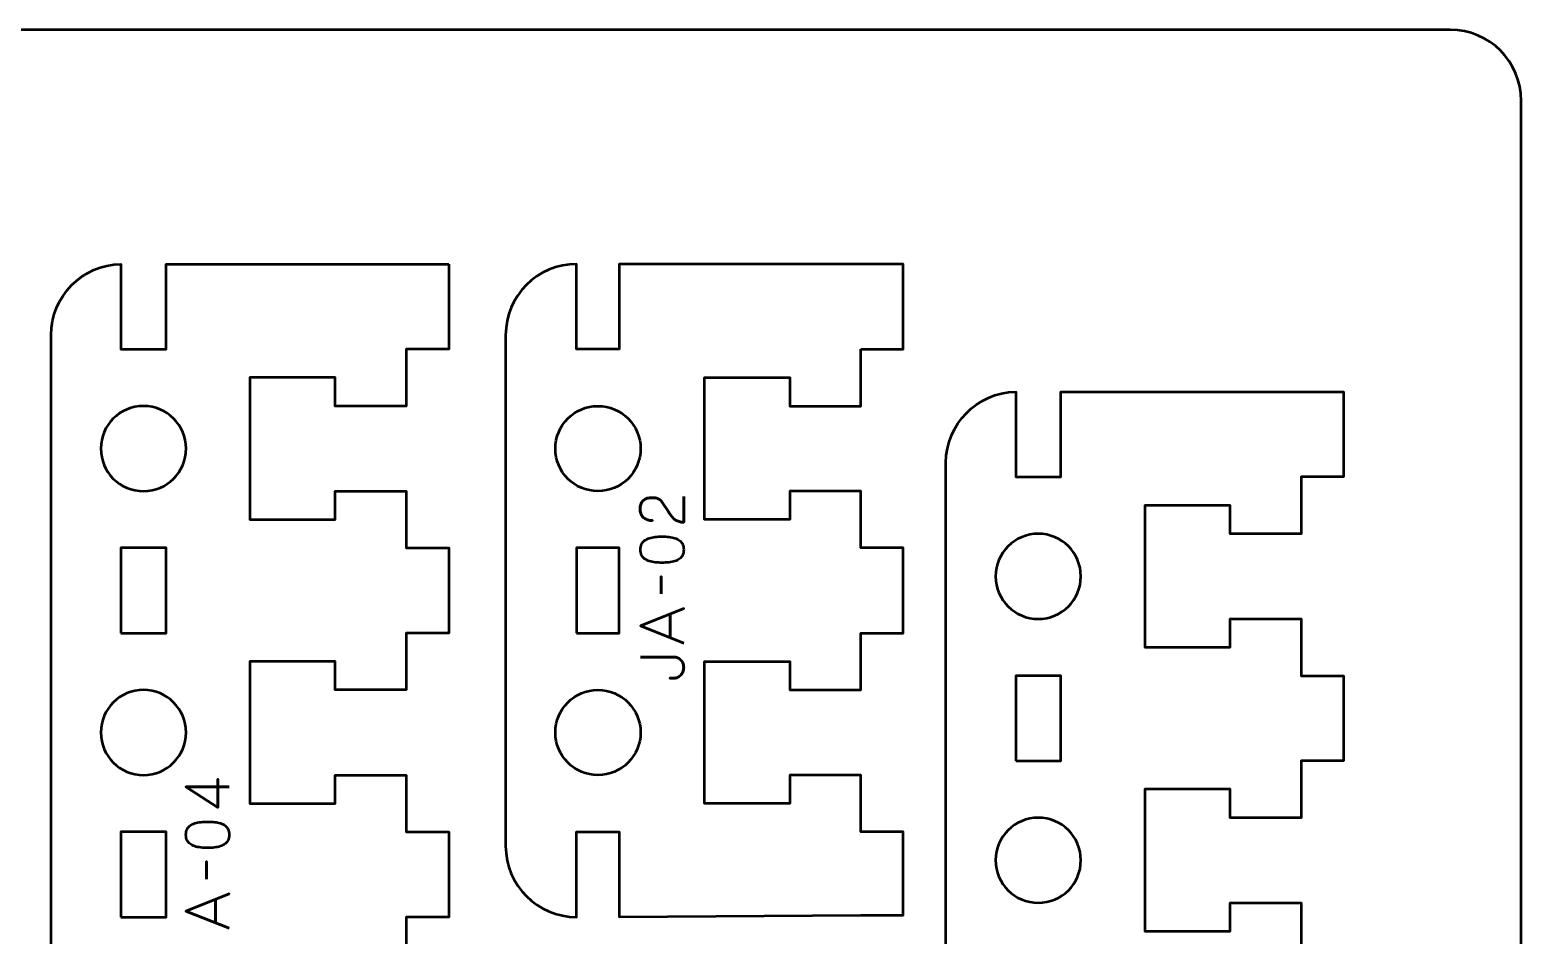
# Model space of a CAD drawing. Header units: centimetres. Extents: x -21 to 0, y -29.7 to 0.
# Drawn here: x -10.5 to 0, y -6.38 to 0 of the extents above; entities that cross this region are included whole.
import ezdxf

# ---------------------------------------------------------------- set-up
doc = ezdxf.new("R2010")
doc.units = ezdxf.units.CM
doc.header["$MEASUREMENT"] = 0
doc.layers.add('Layer 1', color=7, linetype='Continuous')

msp = doc.modelspace()

# ---------------------------------------------------------------- linework, layer by layer
at = {"layer": 'Layer 1', "color": 250, "lineweight": 53}
for centre in [(-6.5, -2.95), (-6.5, -4.95)]:
    msp.add_ellipse(centre, major_axis=(0, 0.3), ratio=1, dxfattribs=at)
at = {"layer": 'Layer 1', "color": 22, "lineweight": 53}
msp.add_open_spline([(-21.00003, -29.19995), (-21.00003, -29.19995), (-21.00003, -0.49992), (-21.00003, -0.49992), (-21.00003, -0.49992), (-21.00003, -0.22295), (-20.77694, 0.00004), (-20.49994, 0.00004), (-20.49994, 0.00004), (-20.49994, 0.00004), (-0.50008, 0.00004), (-0.50008, 0.00004), (-0.50008, 0.00004), (-0.22294, 0.00004), (0.00002, -0.22295), (0.00002, -0.49992), (0.00002, -0.49992), (0.00002, -0.49992), (0.00002, -29.19995), (0.00002, -29.19995), (0.00002, -29.19995), (0.00002, -29.47695), (-0.22294, -29.70004), (-0.50008, -29.70004), (-0.50008, -29.70004), (-0.50008, -29.70004), (-20.49994, -29.70004), (-20.49994, -29.70004), (-20.49994, -29.70004), (-20.77694, -29.70004), (-21.00003, -29.47695), (-21.00003, -29.19995)], degree=3, knots=[0, 0, 0, 0, 0.125, 0.125, 0.125, 0.125, 0.25, 0.25, 0.25, 0.25, 0.375, 0.375, 0.375, 0.375, 0.5, 0.5, 0.5, 0.5, 0.625, 0.625, 0.625, 0.625, 0.75, 0.75, 0.75, 0.75, 0.875, 0.875, 0.875, 0.875, 1, 1, 1, 1], dxfattribs=at)
at = {"layer": 'Layer 1', "color": 114, "lineweight": 53}
for points, knots in [([(-7.55, -1.65006), (-7.55, -1.65006), (-7.85, -1.65006), (-7.85, -1.65006), (-7.85, -1.65006), (-7.85, -1.65006), (-7.84999, -1.65006), (-7.84999, -1.65006), (-7.84999, -1.65006), (-7.84999, -1.65006), (-9.54125, -1.65006), (-9.54125, -1.65006), (-9.54125, -1.65006), (-9.54125, -1.65006), (-9.54125, -2.25006), (-9.54125, -2.25006), (-9.54125, -2.25006), (-9.54125, -2.25006), (-9.85875, -2.25006), (-9.85875, -2.25006), (-9.85875, -2.25006), (-9.85875, -2.25006), (-9.85875, -1.65017), (-9.85875, -1.65017), (-9.85875, -1.65017), (-10.1308, -1.65484), (-10.35, -1.8769), (-10.35, -2.15006), (-10.35, -2.15006), (-10.35, -2.15006), (-10.35, -9.75006), (-10.35, -9.75006), (-10.35, -9.75006), (-10.35, -10.02322), (-10.1308, -10.24528), (-9.85875, -10.24995), (-9.85875, -10.24995), (-9.85875, -10.24995), (-9.85875, -9.65006), (-9.85875, -9.65006), (-9.85875, -9.65006), (-9.85875, -9.65006), (-9.54125, -9.65006), (-9.54125, -9.65006), (-9.54125, -9.65006), (-9.54125, -9.65006), (-9.54125, -10.24813), (-9.54125, -10.24813), (-9.54125, -10.24813), (-9.54125, -10.24813), (-7.85, -10.23756), (-7.85, -10.23756), (-7.85, -10.23756), (-7.85, -10.23756), (-7.55, -10.23756), (-7.55, -10.23756), (-7.55, -10.23756), (-7.55, -10.23756), (-7.55, -9.65006), (-7.55, -9.65006), (-7.55, -9.65006), (-7.55, -9.65006), (-7.85, -9.65006), (-7.85, -9.65006), (-7.85, -9.65006), (-7.85, -9.65006), (-7.84999, -9.25006), (-7.84999, -9.25006), (-7.84999, -9.25006), (-7.84999, -9.25006), (-8.35, -9.25006), (-8.35, -9.25006), (-8.35, -9.25006), (-8.35, -9.25006), (-8.35001, -9.45006), (-8.35001, -9.45006), (-8.35001, -9.45006), (-8.35001, -9.45006), (-8.95, -9.45006), (-8.95, -9.45006), (-8.95, -9.45006), (-8.95, -9.06673), (-8.95, -8.83339), (-8.95, -8.45006), (-8.95, -8.45006), (-8.95, -8.45006), (-8.35001, -8.45006), (-8.35001, -8.45006), (-8.35001, -8.45006), (-8.35001, -8.45006), (-8.35, -8.65006), (-8.35, -8.65006), (-8.35, -8.65006), (-8.35, -8.65006), (-7.85, -8.65006), (-7.85, -8.65006), (-7.85, -8.65006), (-7.85, -8.65006), (-7.85, -8.25006), (-7.85, -8.25006), (-7.85, -8.25006), (-7.85, -8.25006), (-7.55, -8.25006), (-7.55, -8.25006), (-7.55, -8.25006), (-7.55, -8.25006), (-7.55, -7.65006), (-7.55, -7.65006), (-7.55, -7.65006), (-7.55, -7.65006), (-7.85, -7.65006), (-7.85, -7.65006), (-7.85, -7.65006), (-7.85, -7.65006), (-7.84999, -7.25006), (-7.84999, -7.25006), (-7.84999, -7.25006), (-7.84999, -7.25006), (-8.35, -7.25006), (-8.35, -7.25006), (-8.35, -7.25006), (-8.35, -7.25006), (-8.35001, -7.45006), (-8.35001, -7.45006), (-8.35001, -7.45006), (-8.35001, -7.45006), (-8.95, -7.45006), (-8.95, -7.45006), (-8.95, -7.45006), (-8.95, -7.06673), (-8.95, -6.83339), (-8.95, -6.45006), (-8.95, -6.45006), (-8.95, -6.45006), (-8.35001, -6.45006), (-8.35001, -6.45006), (-8.35001, -6.45006), (-8.35001, -6.45006), (-8.35, -6.65006), (-8.35, -6.65006), (-8.35, -6.65006), (-8.35, -6.65006), (-7.85, -6.65006), (-7.85, -6.65006), (-7.85, -6.65006), (-7.85, -6.65006), (-7.85, -6.25006), (-7.85, -6.25006), (-7.85, -6.25006), (-7.85, -6.25006), (-7.55, -6.25006), (-7.55, -6.25006), (-7.55, -6.25006), (-7.55, -6.25006), (-7.55, -5.65006), (-7.55, -5.65006), (-7.55, -5.65006), (-7.55, -5.65006), (-7.85, -5.65006), (-7.85, -5.65006), (-7.85, -5.65006), (-7.85, -5.65006), (-7.84999, -5.25006), (-7.84999, -5.25006), (-7.84999, -5.25006), (-7.84999, -5.25006), (-8.35, -5.25006), (-8.35, -5.25006), (-8.35, -5.25006), (-8.35, -5.25006), (-8.35001, -5.45006), (-8.35001, -5.45006), (-8.35001, -5.45006), (-8.35001, -5.45006), (-8.95, -5.45006), (-8.95, -5.45006), (-8.95, -5.45006), (-8.95, -5.06673), (-8.95, -4.83339), (-8.95, -4.45006), (-8.95, -4.45006), (-8.95, -4.45006), (-8.35001, -4.45006), (-8.35001, -4.45006), (-8.35001, -4.45006), (-8.35001, -4.45006), (-8.35, -4.65006), (-8.35, -4.65006), (-8.35, -4.65006), (-8.35, -4.65006), (-7.85, -4.65006), (-7.85, -4.65006), (-7.85, -4.65006), (-7.85, -4.65006), (-7.85, -4.25006), (-7.85, -4.25006), (-7.85, -4.25006), (-7.85, -4.25006), (-7.55, -4.25006), (-7.55, -4.25006), (-7.55, -4.25006), (-7.55, -4.25006), (-7.55, -3.65006), (-7.55, -3.65006), (-7.55, -3.65006), (-7.55, -3.65006), (-7.85, -3.65006), (-7.85, -3.65006), (-7.85, -3.65006), (-7.85, -3.65006), (-7.84999, -3.25006), (-7.84999, -3.25006), (-7.84999, -3.25006), (-7.84999, -3.25006), (-8.35, -3.25006), (-8.35, -3.25006), (-8.35, -3.25006), (-8.35, -3.25006), (-8.35001, -3.45006), (-8.35001, -3.45006), (-8.35001, -3.45006), (-8.35001, -3.45006), (-8.95, -3.45006), (-8.95, -3.45006), (-8.95, -3.45006), (-8.95, -3.06673), (-8.95, -2.83339), (-8.95, -2.45006), (-8.95, -2.45006), (-8.95, -2.45006), (-8.35001, -2.45006), (-8.35001, -2.45006), (-8.35001, -2.45006), (-8.35001, -2.45006), (-8.35, -2.65006), (-8.35, -2.65006), (-8.35, -2.65006), (-8.35, -2.65006), (-7.85, -2.65006), (-7.85, -2.65006), (-7.85, -2.65006), (-7.85, -2.65006), (-7.85, -2.25006), (-7.85, -2.25006), (-7.85, -2.25006), (-7.85, -2.25006), (-7.55, -2.25006), (-7.55, -2.25006), (-7.55, -2.25006), (-7.55, -2.25006), (-7.55, -1.65006), (-7.55, -1.65006)], [0, 0, 0, 0, 0.01587302, 0.01587302, 0.01587302, 0.01587302, 0.03174603, 0.03174603, 0.03174603, 0.03174603, 0.04761905, 0.04761905, 0.04761905, 0.04761905, 0.06349206, 0.06349206, 0.06349206, 0.06349206, 0.07936508, 0.07936508, 0.07936508, 0.07936508, 0.0952381, 0.0952381, 0.0952381, 0.0952381, 0.11111111, 0.11111111, 0.11111111, 0.11111111, 0.12698413, 0.12698413, 0.12698413, 0.12698413, 0.14285714, 0.14285714, 0.14285714, 0.14285714, 0.15873016, 0.15873016, 0.15873016, 0.15873016, 0.17460317, 0.17460317, 0.17460317, 0.17460317, 0.19047619, 0.19047619, 0.19047619, 0.19047619, 0.20634921, 0.20634921, 0.20634921, 0.20634921, 0.22222222, 0.22222222, 0.22222222, 0.22222222, 0.23809524, 0.23809524, 0.23809524, 0.23809524, 0.25396825, 0.25396825, 0.25396825, 0.25396825, 0.26984127, 0.26984127, 0.26984127, 0.26984127, 0.28571429, 0.28571429, 0.28571429, 0.28571429, 0.3015873, 0.3015873, 0.3015873, 0.3015873, 0.31746032, 0.31746032, 0.31746032, 0.31746032, 0.33333333, 0.33333333, 0.33333333, 0.33333333, 0.34920635, 0.34920635, 0.34920635, 0.34920635, 0.36507937, 0.36507937, 0.36507937, 0.36507937, 0.38095238, 0.38095238, 0.38095238, 0.38095238, 0.3968254, 0.3968254, 0.3968254, 0.3968254, 0.41269841, 0.41269841, 0.41269841, 0.41269841, 0.42857143, 0.42857143, 0.42857143, 0.42857143, 0.44444444, 0.44444444, 0.44444444, 0.44444444, 0.46031746, 0.46031746, 0.46031746, 0.46031746, 0.47619048, 0.47619048, 0.47619048, 0.47619048, 0.49206349, 0.49206349, 0.49206349, 0.49206349, 0.50793651, 0.50793651, 0.50793651, 0.50793651, 0.52380952, 0.52380952, 0.52380952, 0.52380952, 0.53968254, 0.53968254, 0.53968254, 0.53968254, 0.55555556, 0.55555556, 0.55555556, 0.55555556, 0.57142857, 0.57142857, 0.57142857, 0.57142857, 0.58730159, 0.58730159, 0.58730159, 0.58730159, 0.6031746, 0.6031746, 0.6031746, 0.6031746, 0.61904762, 0.61904762, 0.61904762, 0.61904762, 0.63492063, 0.63492063, 0.63492063, 0.63492063, 0.65079365, 0.65079365, 0.65079365, 0.65079365, 0.66666667, 0.66666667, 0.66666667, 0.66666667, 0.68253968, 0.68253968, 0.68253968, 0.68253968, 0.6984127, 0.6984127, 0.6984127, 0.6984127, 0.71428571, 0.71428571, 0.71428571, 0.71428571, 0.73015873, 0.73015873, 0.73015873, 0.73015873, 0.74603175, 0.74603175, 0.74603175, 0.74603175, 0.76190476, 0.76190476, 0.76190476, 0.76190476, 0.77777778, 0.77777778, 0.77777778, 0.77777778, 0.79365079, 0.79365079, 0.79365079, 0.79365079, 0.80952381, 0.80952381, 0.80952381, 0.80952381, 0.82539683, 0.82539683, 0.82539683, 0.82539683, 0.84126984, 0.84126984, 0.84126984, 0.84126984, 0.85714286, 0.85714286, 0.85714286, 0.85714286, 0.87301587, 0.87301587, 0.87301587, 0.87301587, 0.88888889, 0.88888889, 0.88888889, 0.88888889, 0.9047619, 0.9047619, 0.9047619, 0.9047619, 0.92063492, 0.92063492, 0.92063492, 0.92063492, 0.93650794, 0.93650794, 0.93650794, 0.93650794, 0.95238095, 0.95238095, 0.95238095, 0.95238095, 0.96825397, 0.96825397, 0.96825397, 0.96825397, 0.98412698, 0.98412698, 0.98412698, 0.98412698, 1, 1, 1, 1]), ([(-4.65, -2.25), (-4.65, -2.25), (-4.64999, -2.65), (-4.64999, -2.65), (-4.64999, -2.65), (-4.64999, -2.65), (-5.15, -2.65), (-5.15, -2.65), (-5.15, -2.65), (-5.15, -2.65), (-5.15001, -2.45), (-5.15001, -2.45), (-5.15001, -2.45), (-5.15001, -2.45), (-5.75, -2.45), (-5.75, -2.45), (-5.75, -2.45), (-5.75, -2.83333), (-5.75, -3.06667), (-5.75, -3.45), (-5.75, -3.45), (-5.75, -3.45), (-5.15001, -3.45), (-5.15001, -3.45), (-5.15001, -3.45), (-5.15001, -3.45), (-5.15, -3.25), (-5.15, -3.25), (-5.15, -3.25), (-5.15, -3.25), (-4.65, -3.25), (-4.65, -3.25), (-4.65, -3.25), (-4.65, -3.25), (-4.65, -3.65), (-4.65, -3.65), (-4.65, -3.65), (-4.65, -3.65), (-4.35, -3.65), (-4.35, -3.65), (-4.35, -3.65), (-4.35, -3.65), (-4.35, -4.25), (-4.35, -4.25), (-4.35, -4.25), (-4.35, -4.25), (-4.65, -4.25), (-4.65, -4.25), (-4.65, -4.25), (-4.65, -4.25), (-4.64999, -4.65), (-4.64999, -4.65), (-4.64999, -4.65), (-4.64999, -4.65), (-5.15, -4.65), (-5.15, -4.65), (-5.15, -4.65), (-5.15, -4.65), (-5.15001, -4.45), (-5.15001, -4.45), (-5.15001, -4.45), (-5.15001, -4.45), (-5.75, -4.45), (-5.75, -4.45), (-5.75, -4.45), (-5.75, -4.83333), (-5.75, -5.06667), (-5.75, -5.45), (-5.75, -5.45), (-5.75, -5.45), (-5.15001, -5.45), (-5.15001, -5.45), (-5.15001, -5.45), (-5.15001, -5.45), (-5.15, -5.25), (-5.15, -5.25), (-5.15, -5.25), (-5.15, -5.25), (-4.65, -5.25), (-4.65, -5.25), (-4.65, -5.25), (-4.65, -5.25), (-4.65, -5.65), (-4.65, -5.65), (-4.65, -5.65), (-4.65, -5.65), (-4.35, -5.65), (-4.35, -5.65), (-4.35, -5.65), (-4.35, -5.65), (-4.35, -6.2375), (-4.35, -6.2375), (-4.35, -6.2375), (-4.35, -6.2375), (-4.65, -6.2375), (-4.65, -6.2375), (-4.65, -6.2375), (-4.65, -6.2375), (-6.35, -6.24812), (-6.35, -6.24812), (-6.35, -6.24812), (-6.35, -6.24812), (-6.35, -5.65), (-6.35, -5.65), (-6.35, -5.65), (-6.35, -5.65), (-6.65, -5.65), (-6.65, -5.65), (-6.65, -5.65), (-6.65, -5.65), (-6.65, -6.25), (-6.65, -6.25), (-6.65, -6.25), (-6.92609, -6.25), (-7.15, -6.02609), (-7.15, -5.75), (-7.15, -5.75), (-7.15, -5.75), (-7.15, -2.15), (-7.15, -2.15), (-7.15, -2.15), (-7.15, -1.87391), (-6.92609, -1.65), (-6.65, -1.65), (-6.65, -1.65), (-6.65, -1.65), (-6.65, -2.25), (-6.65, -2.25), (-6.65, -2.25), (-6.65, -2.25), (-6.35, -2.25), (-6.35, -2.25), (-6.35, -2.25), (-6.35, -2.25), (-6.35, -1.65), (-6.35, -1.65), (-6.35, -1.65), (-6.35, -1.65), (-4.64999, -1.65), (-4.64999, -1.65), (-4.64999, -1.65), (-4.64999, -1.65), (-4.65, -1.65), (-4.65, -1.65), (-4.65, -1.65), (-4.65, -1.65), (-4.35, -1.65), (-4.35, -1.65), (-4.35, -1.65), (-4.35, -1.65), (-4.35, -2.25), (-4.35, -2.25), (-4.35, -2.25), (-4.35, -2.25), (-4.65, -2.25), (-4.65, -2.25)], [0, 0, 0, 0, 0.02564103, 0.02564103, 0.02564103, 0.02564103, 0.05128205, 0.05128205, 0.05128205, 0.05128205, 0.07692308, 0.07692308, 0.07692308, 0.07692308, 0.1025641, 0.1025641, 0.1025641, 0.1025641, 0.12820513, 0.12820513, 0.12820513, 0.12820513, 0.15384615, 0.15384615, 0.15384615, 0.15384615, 0.17948718, 0.17948718, 0.17948718, 0.17948718, 0.20512821, 0.20512821, 0.20512821, 0.20512821, 0.23076923, 0.23076923, 0.23076923, 0.23076923, 0.25641026, 0.25641026, 0.25641026, 0.25641026, 0.28205128, 0.28205128, 0.28205128, 0.28205128, 0.30769231, 0.30769231, 0.30769231, 0.30769231, 0.33333333, 0.33333333, 0.33333333, 0.33333333, 0.35897436, 0.35897436, 0.35897436, 0.35897436, 0.38461538, 0.38461538, 0.38461538, 0.38461538, 0.41025641, 0.41025641, 0.41025641, 0.41025641, 0.43589744, 0.43589744, 0.43589744, 0.43589744, 0.46153846, 0.46153846, 0.46153846, 0.46153846, 0.48717949, 0.48717949, 0.48717949, 0.48717949, 0.51282051, 0.51282051, 0.51282051, 0.51282051, 0.53846154, 0.53846154, 0.53846154, 0.53846154, 0.56410256, 0.56410256, 0.56410256, 0.56410256, 0.58974359, 0.58974359, 0.58974359, 0.58974359, 0.61538462, 0.61538462, 0.61538462, 0.61538462, 0.64102564, 0.64102564, 0.64102564, 0.64102564, 0.66666667, 0.66666667, 0.66666667, 0.66666667, 0.69230769, 0.69230769, 0.69230769, 0.69230769, 0.71794872, 0.71794872, 0.71794872, 0.71794872, 0.74358974, 0.74358974, 0.74358974, 0.74358974, 0.76923077, 0.76923077, 0.76923077, 0.76923077, 0.79487179, 0.79487179, 0.79487179, 0.79487179, 0.82051282, 0.82051282, 0.82051282, 0.82051282, 0.84615385, 0.84615385, 0.84615385, 0.84615385, 0.87179487, 0.87179487, 0.87179487, 0.87179487, 0.8974359, 0.8974359, 0.8974359, 0.8974359, 0.92307692, 0.92307692, 0.92307692, 0.92307692, 0.94871795, 0.94871795, 0.94871795, 0.94871795, 0.97435897, 0.97435897, 0.97435897, 0.97435897, 1, 1, 1, 1]), ([(-1.55, -15.15), (-1.55, -15.15), (-1.55, -15.1375), (-1.55, -15.1375), (-1.55, -15.1375), (-1.55, -15.1375), (-3.24125, -15.14807), (-3.24125, -15.14807), (-3.24125, -15.14807), (-3.24125, -15.14807), (-3.24125, -14.55), (-3.24125, -14.55), (-3.24125, -14.55), (-3.24125, -14.55), (-3.55875, -14.55), (-3.55875, -14.55), (-3.55875, -14.55), (-3.55875, -14.55), (-3.55875, -15.14989), (-3.55875, -15.14989), (-3.55875, -15.14989), (-3.8308, -15.14522), (-4.05, -14.92316), (-4.05, -14.65), (-4.05, -14.65), (-4.05, -14.65), (-4.05, -3.05), (-4.05, -3.05), (-4.05, -3.05), (-4.05, -2.77684), (-3.8308, -2.55478), (-3.55875, -2.55011), (-3.55875, -2.55011), (-3.55875, -2.55011), (-3.55875, -3.15), (-3.55875, -3.15), (-3.55875, -3.15), (-3.55875, -3.15), (-3.24125, -3.15), (-3.24125, -3.15), (-3.24125, -3.15), (-3.24125, -3.15), (-3.24125, -2.55), (-3.24125, -2.55), (-3.24125, -2.55), (-3.24125, -2.55), (-1.54999, -2.55), (-1.54999, -2.55), (-1.54999, -2.55), (-1.54999, -2.55), (-1.55, -2.55), (-1.55, -2.55), (-1.55, -2.55), (-1.55, -2.55), (-1.55, -2.55), (-1.55, -2.55), (-1.55, -2.55), (-1.55, -2.55), (-1.25, -2.55), (-1.25, -2.55), (-1.25, -2.55), (-1.25, -2.55), (-1.25, -3.15), (-1.25, -3.15), (-1.25, -3.15), (-1.25, -3.15), (-1.55, -3.15), (-1.55, -3.15), (-1.55, -3.15), (-1.55, -3.15), (-1.55, -3.55), (-1.55, -3.55), (-1.55, -3.55), (-1.55, -3.55), (-2.05, -3.55), (-2.05, -3.55), (-2.05, -3.55), (-2.05, -3.55), (-2.05001, -3.35), (-2.05001, -3.35), (-2.05001, -3.35), (-2.05001, -3.35), (-2.65, -3.35), (-2.65, -3.35), (-2.65, -3.35), (-2.65, -3.73333), (-2.65, -3.96667), (-2.65, -4.35), (-2.65, -4.35), (-2.65, -4.35), (-2.05001, -4.35), (-2.05001, -4.35), (-2.05001, -4.35), (-2.05001, -4.35), (-2.05, -4.15), (-2.05, -4.15), (-2.05, -4.15), (-2.05, -4.15), (-1.54999, -4.15), (-1.54999, -4.15), (-1.54999, -4.15), (-1.54999, -4.15), (-1.55, -4.55), (-1.55, -4.55), (-1.55, -4.55), (-1.55, -4.55), (-1.25, -4.55), (-1.25, -4.55), (-1.25, -4.55), (-1.25, -4.55), (-1.25, -5.15), (-1.25, -5.15), (-1.25, -5.15), (-1.25, -5.15), (-1.55, -5.15), (-1.55, -5.15), (-1.55, -5.15), (-1.55, -5.15), (-1.55, -5.55), (-1.55, -5.55), (-1.55, -5.55), (-1.55, -5.55), (-2.05, -5.55), (-2.05, -5.55), (-2.05, -5.55), (-2.05, -5.55), (-2.05001, -5.35), (-2.05001, -5.35), (-2.05001, -5.35), (-2.05001, -5.35), (-2.65, -5.35), (-2.65, -5.35), (-2.65, -5.35), (-2.65, -5.73333), (-2.65, -5.96667), (-2.65, -6.35), (-2.65, -6.35), (-2.65, -6.35), (-2.05001, -6.35), (-2.05001, -6.35), (-2.05001, -6.35), (-2.05001, -6.35), (-2.05, -6.15), (-2.05, -6.15), (-2.05, -6.15), (-2.05, -6.15), (-1.54999, -6.15), (-1.54999, -6.15), (-1.54999, -6.15), (-1.54999, -6.15), (-1.55, -6.55), (-1.55, -6.55), (-1.55, -6.55), (-1.55, -6.55), (-1.25, -6.55), (-1.25, -6.55), (-1.25, -6.55), (-1.25, -6.55), (-1.25, -7.15), (-1.25, -7.15), (-1.25, -7.15), (-1.25, -7.15), (-1.55, -7.15), (-1.55, -7.15), (-1.55, -7.15), (-1.55, -7.15), (-1.55, -7.55), (-1.55, -7.55), (-1.55, -7.55), (-1.55, -7.55), (-2.05, -7.55), (-2.05, -7.55), (-2.05, -7.55), (-2.05, -7.55), (-2.05001, -7.35), (-2.05001, -7.35), (-2.05001, -7.35), (-2.05001, -7.35), (-2.65, -7.35), (-2.65, -7.35), (-2.65, -7.35), (-2.65, -7.73333), (-2.65, -7.96667), (-2.65, -8.35), (-2.65, -8.35), (-2.65, -8.35), (-2.05001, -8.35), (-2.05001, -8.35), (-2.05001, -8.35), (-2.05001, -8.35), (-2.05, -8.15), (-2.05, -8.15), (-2.05, -8.15), (-2.05, -8.15), (-1.54999, -8.15), (-1.54999, -8.15), (-1.54999, -8.15), (-1.54999, -8.15), (-1.55, -8.55), (-1.55, -8.55), (-1.55, -8.55), (-1.55, -8.55), (-1.25, -8.55), (-1.25, -8.55), (-1.25, -8.55), (-1.25, -8.55), (-1.25, -9.15), (-1.25, -9.15), (-1.25, -9.15), (-1.25, -9.15), (-1.55, -9.15), (-1.55, -9.15), (-1.55, -9.15), (-1.55, -9.15), (-1.55, -9.55), (-1.55, -9.55), (-1.55, -9.55), (-1.55, -9.55), (-2.05, -9.55), (-2.05, -9.55), (-2.05, -9.55), (-2.05, -9.55), (-2.05001, -9.35), (-2.05001, -9.35), (-2.05001, -9.35), (-2.05001, -9.35), (-2.65, -9.35), (-2.65, -9.35), (-2.65, -9.35), (-2.65, -9.73333), (-2.65, -9.96667), (-2.65, -10.35), (-2.65, -10.35), (-2.65, -10.35), (-2.05001, -10.35), (-2.05001, -10.35), (-2.05001, -10.35), (-2.05001, -10.35), (-2.05, -10.15), (-2.05, -10.15), (-2.05, -10.15), (-2.05, -10.15), (-1.54999, -10.15), (-1.54999, -10.15), (-1.54999, -10.15), (-1.54999, -10.15), (-1.55, -10.55), (-1.55, -10.55), (-1.55, -10.55), (-1.55, -10.55), (-1.25, -10.55), (-1.25, -10.55), (-1.25, -10.55), (-1.25, -10.55), (-1.25, -11.15), (-1.25, -11.15), (-1.25, -11.15), (-1.25, -11.15), (-1.55, -11.15), (-1.55, -11.15), (-1.55, -11.15), (-1.55, -11.15), (-1.55, -11.55), (-1.55, -11.55), (-1.55, -11.55), (-1.55, -11.55), (-2.05, -11.55), (-2.05, -11.55), (-2.05, -11.55), (-2.05, -11.55), (-2.05001, -11.35), (-2.05001, -11.35), (-2.05001, -11.35), (-2.05001, -11.35), (-2.65, -11.35), (-2.65, -11.35), (-2.65, -11.35), (-2.65, -11.73333), (-2.65, -11.96667), (-2.65, -12.35), (-2.65, -12.35), (-2.65, -12.35), (-2.05001, -12.35), (-2.05001, -12.35), (-2.05001, -12.35), (-2.05001, -12.35), (-2.05, -12.15), (-2.05, -12.15), (-2.05, -12.15), (-2.05, -12.15), (-1.54999, -12.15), (-1.54999, -12.15), (-1.54999, -12.15), (-1.54999, -12.15), (-1.55, -12.55), (-1.55, -12.55)], [0, 0, 0, 0, 0.01351351, 0.01351351, 0.01351351, 0.01351351, 0.02702703, 0.02702703, 0.02702703, 0.02702703, 0.04054054, 0.04054054, 0.04054054, 0.04054054, 0.05405405, 0.05405405, 0.05405405, 0.05405405, 0.06756757, 0.06756757, 0.06756757, 0.06756757, 0.08108108, 0.08108108, 0.08108108, 0.08108108, 0.09459459, 0.09459459, 0.09459459, 0.09459459, 0.10810811, 0.10810811, 0.10810811, 0.10810811, 0.12162162, 0.12162162, 0.12162162, 0.12162162, 0.13513514, 0.13513514, 0.13513514, 0.13513514, 0.14864865, 0.14864865, 0.14864865, 0.14864865, 0.16216216, 0.16216216, 0.16216216, 0.16216216, 0.17567568, 0.17567568, 0.17567568, 0.17567568, 0.18918919, 0.18918919, 0.18918919, 0.18918919, 0.2027027, 0.2027027, 0.2027027, 0.2027027, 0.21621622, 0.21621622, 0.21621622, 0.21621622, 0.22972973, 0.22972973, 0.22972973, 0.22972973, 0.24324324, 0.24324324, 0.24324324, 0.24324324, 0.25675676, 0.25675676, 0.25675676, 0.25675676, 0.27027027, 0.27027027, 0.27027027, 0.27027027, 0.28378378, 0.28378378, 0.28378378, 0.28378378, 0.2972973, 0.2972973, 0.2972973, 0.2972973, 0.31081081, 0.31081081, 0.31081081, 0.31081081, 0.32432432, 0.32432432, 0.32432432, 0.32432432, 0.33783784, 0.33783784, 0.33783784, 0.33783784, 0.35135135, 0.35135135, 0.35135135, 0.35135135, 0.36486486, 0.36486486, 0.36486486, 0.36486486, 0.37837838, 0.37837838, 0.37837838, 0.37837838, 0.39189189, 0.39189189, 0.39189189, 0.39189189, 0.40540541, 0.40540541, 0.40540541, 0.40540541, 0.41891892, 0.41891892, 0.41891892, 0.41891892, 0.43243243, 0.43243243, 0.43243243, 0.43243243, 0.44594595, 0.44594595, 0.44594595, 0.44594595, 0.45945946, 0.45945946, 0.45945946, 0.45945946, 0.47297297, 0.47297297, 0.47297297, 0.47297297, 0.48648649, 0.48648649, 0.48648649, 0.48648649, 0.5, 0.5, 0.5, 0.5, 0.51351351, 0.51351351, 0.51351351, 0.51351351, 0.52702703, 0.52702703, 0.52702703, 0.52702703, 0.54054054, 0.54054054, 0.54054054, 0.54054054, 0.55405405, 0.55405405, 0.55405405, 0.55405405, 0.56756757, 0.56756757, 0.56756757, 0.56756757, 0.58108108, 0.58108108, 0.58108108, 0.58108108, 0.59459459, 0.59459459, 0.59459459, 0.59459459, 0.60810811, 0.60810811, 0.60810811, 0.60810811, 0.62162162, 0.62162162, 0.62162162, 0.62162162, 0.63513514, 0.63513514, 0.63513514, 0.63513514, 0.64864865, 0.64864865, 0.64864865, 0.64864865, 0.66216216, 0.66216216, 0.66216216, 0.66216216, 0.67567568, 0.67567568, 0.67567568, 0.67567568, 0.68918919, 0.68918919, 0.68918919, 0.68918919, 0.7027027, 0.7027027, 0.7027027, 0.7027027, 0.71621622, 0.71621622, 0.71621622, 0.71621622, 0.72972973, 0.72972973, 0.72972973, 0.72972973, 0.74324324, 0.74324324, 0.74324324, 0.74324324, 0.75675676, 0.75675676, 0.75675676, 0.75675676, 0.77027027, 0.77027027, 0.77027027, 0.77027027, 0.78378378, 0.78378378, 0.78378378, 0.78378378, 0.7972973, 0.7972973, 0.7972973, 0.7972973, 0.81081081, 0.81081081, 0.81081081, 0.81081081, 0.82432432, 0.82432432, 0.82432432, 0.82432432, 0.83783784, 0.83783784, 0.83783784, 0.83783784, 0.85135135, 0.85135135, 0.85135135, 0.85135135, 0.86486486, 0.86486486, 0.86486486, 0.86486486, 0.87837838, 0.87837838, 0.87837838, 0.87837838, 0.89189189, 0.89189189, 0.89189189, 0.89189189, 0.90540541, 0.90540541, 0.90540541, 0.90540541, 0.91891892, 0.91891892, 0.91891892, 0.91891892, 0.93243243, 0.93243243, 0.93243243, 0.93243243, 0.94594595, 0.94594595, 0.94594595, 0.94594595, 0.95945946, 0.95945946, 0.95945946, 0.95945946, 0.97297297, 0.97297297, 0.97297297, 0.97297297, 0.98648649, 0.98648649, 0.98648649, 0.98648649, 1, 1, 1, 1])]:
    msp.add_open_spline(points, degree=3, knots=knots, dxfattribs=at)
at = {"layer": 'Layer 1', "color": 250, "lineweight": 53}
for points in [[(-10, -2.95006), (-10, -2.7844), (-9.86566, -2.65006), (-9.7, -2.65006), (-9.7, -2.65006), (-9.53434, -2.65006), (-9.4, -2.7844), (-9.4, -2.95006), (-9.4, -2.95006), (-9.4, -3.11572), (-9.53434, -3.25006), (-9.7, -3.25006), (-9.7, -3.25006), (-9.86566, -3.25006), (-10, -3.11572), (-10, -2.95006)], [(-3.7, -3.85), (-3.7, -3.68434), (-3.56566, -3.55), (-3.4, -3.55), (-3.4, -3.55), (-3.23434, -3.55), (-3.1, -3.68434), (-3.1, -3.85), (-3.1, -3.85), (-3.1, -4.01566), (-3.23434, -4.15), (-3.4, -4.15), (-3.4, -4.15), (-3.56566, -4.15), (-3.7, -4.01566), (-3.7, -3.85)], [(-9.85875, -4.25006), (-9.85875, -4.25006), (-9.85875, -3.65006), (-9.85875, -3.65006), (-9.85875, -3.65006), (-9.85875, -3.65006), (-9.54125, -3.65006), (-9.54125, -3.65006), (-9.54125, -3.65006), (-9.54125, -3.65006), (-9.54125, -4.25006), (-9.54125, -4.25006), (-9.54125, -4.25006), (-9.54125, -4.25006), (-9.85875, -4.25006), (-9.85875, -4.25006)], [(-6.65, -4.25), (-6.65, -4.25), (-6.65, -3.65), (-6.65, -3.65), (-6.65, -3.65), (-6.65, -3.65), (-6.35, -3.65), (-6.35, -3.65), (-6.35, -3.65), (-6.35, -3.65), (-6.35, -4.25), (-6.35, -4.25), (-6.35, -4.25), (-6.35, -4.25), (-6.65, -4.25), (-6.65, -4.25)], [(-3.55875, -5.15), (-3.55875, -5.15), (-3.55875, -4.55), (-3.55875, -4.55), (-3.55875, -4.55), (-3.55875, -4.55), (-3.24125, -4.55), (-3.24125, -4.55), (-3.24125, -4.55), (-3.24125, -4.55), (-3.24125, -5.15), (-3.24125, -5.15), (-3.24125, -5.15), (-3.24125, -5.15), (-3.55875, -5.15), (-3.55875, -5.15)], [(-10, -4.95006), (-10, -4.7844), (-9.86566, -4.65006), (-9.7, -4.65006), (-9.7, -4.65006), (-9.53434, -4.65006), (-9.4, -4.7844), (-9.4, -4.95006), (-9.4, -4.95006), (-9.4, -5.11572), (-9.53434, -5.25006), (-9.7, -5.25006), (-9.7, -5.25006), (-9.86566, -5.25006), (-10, -5.11572), (-10, -4.95006)], [(-3.7, -5.85), (-3.7, -5.68434), (-3.56566, -5.55), (-3.4, -5.55), (-3.4, -5.55), (-3.23434, -5.55), (-3.1, -5.68434), (-3.1, -5.85), (-3.1, -5.85), (-3.1, -6.01566), (-3.23434, -6.15), (-3.4, -6.15), (-3.4, -6.15), (-3.56566, -6.15), (-3.7, -6.01566), (-3.7, -5.85)], [(-9.85875, -6.25006), (-9.85875, -6.25006), (-9.85875, -5.65006), (-9.85875, -5.65006), (-9.85875, -5.65006), (-9.85875, -5.65006), (-9.54125, -5.65006), (-9.54125, -5.65006), (-9.54125, -5.65006), (-9.54125, -5.65006), (-9.54125, -6.25006), (-9.54125, -6.25006), (-9.54125, -6.25006), (-9.54125, -6.25006), (-9.85875, -6.25006), (-9.85875, -6.25006)]]:
    msp.add_open_spline(points, degree=3, knots=[0, 0, 0, 0, 0.25, 0.25, 0.25, 0.25, 0.5, 0.5, 0.5, 0.5, 0.75, 0.75, 0.75, 0.75, 1, 1, 1, 1], dxfattribs=at)
at = {"layer": 'Layer 1', "color": 30, "lineweight": 53}
for points, knots in [([(-5.89612, -3.28749), (-5.89612, -3.28749), (-5.89612, -3.4691), (-5.89612, -3.4691), (-5.89612, -3.4691), (-5.9084, -3.46875), (-5.91926, -3.4672), (-5.92858, -3.46458), (-5.92858, -3.46458), (-5.93789, -3.4619), (-5.94607, -3.45831), (-5.95313, -3.45386), (-5.95313, -3.45386), (-5.96018, -3.44934), (-5.96646, -3.44419), (-5.97197, -3.43834), (-5.97197, -3.43834), (-5.97754, -3.43248), (-5.98262, -3.4262), (-5.98742, -3.41943), (-5.98742, -3.41943), (-5.99215, -3.41266), (-5.99687, -3.40567), (-6.00153, -3.3984), (-6.00153, -3.3984), (-6.00153, -3.3984), (-6.04979, -3.32601), (-6.04979, -3.32601), (-6.04979, -3.32601), (-6.05501, -3.31861), (-6.06065, -3.31282), (-6.06686, -3.30873), (-6.06686, -3.30873), (-6.073, -3.30457), (-6.07949, -3.30167), (-6.08627, -3.29991), (-6.08627, -3.29991), (-6.09311, -3.29822), (-6.10002, -3.29716), (-6.10715, -3.29681), (-6.10715, -3.29681), (-6.11428, -3.29645), (-6.1214, -3.29631), (-6.12853, -3.29638), (-6.12853, -3.29638), (-6.13438, -3.29638), (-6.14066, -3.29716), (-6.14744, -3.29871), (-6.14744, -3.29871), (-6.15414, -3.30033), (-6.16084, -3.30287), (-6.16747, -3.30647), (-6.16747, -3.30647), (-6.17411, -3.31007), (-6.18017, -3.31487), (-6.18568, -3.32086), (-6.18568, -3.32086), (-6.19111, -3.32686), (-6.19548, -3.33427), (-6.1988, -3.34309), (-6.1988, -3.34309), (-6.20212, -3.35191), (-6.20381, -3.36228), (-6.20388, -3.37427), (-6.20388, -3.37427), (-6.20381, -3.38634), (-6.20212, -3.39699), (-6.19887, -3.40617), (-6.19887, -3.40617), (-6.19563, -3.41534), (-6.19111, -3.42317), (-6.1854, -3.42966), (-6.1854, -3.42966), (-6.17968, -3.43615), (-6.17305, -3.44137), (-6.16564, -3.44546), (-6.16564, -3.44546), (-6.15823, -3.44956), (-6.15033, -3.45252), (-6.142, -3.45442), (-6.142, -3.45442), (-6.13368, -3.45633), (-6.12521, -3.45725), (-6.11667, -3.45725), (-6.11667, -3.45725), (-6.12521, -3.45725), (-6.13368, -3.45633), (-6.142, -3.45442), (-6.142, -3.45442), (-6.15033, -3.45252), (-6.15823, -3.44956), (-6.16564, -3.44546), (-6.16564, -3.44546), (-6.17305, -3.44137), (-6.17968, -3.43615), (-6.1854, -3.42966), (-6.1854, -3.42966), (-6.19111, -3.42317), (-6.19563, -3.41534), (-6.19887, -3.40617), (-6.19887, -3.40617), (-6.20212, -3.39699), (-6.20381, -3.38634), (-6.20388, -3.37427), (-6.20388, -3.37427), (-6.20381, -3.36228), (-6.20212, -3.35191), (-6.1988, -3.34309), (-6.1988, -3.34309), (-6.19548, -3.33427), (-6.19111, -3.32686), (-6.18568, -3.32086), (-6.18568, -3.32086), (-6.18017, -3.31487), (-6.17411, -3.31007), (-6.16747, -3.30647), (-6.16747, -3.30647), (-6.16084, -3.30287), (-6.15414, -3.30033), (-6.14744, -3.29871), (-6.14744, -3.29871), (-6.14066, -3.29716), (-6.13438, -3.29638), (-6.12853, -3.29638), (-6.12853, -3.29638), (-6.1214, -3.29631), (-6.11428, -3.29645), (-6.10715, -3.29681), (-6.10715, -3.29681), (-6.10002, -3.29716), (-6.09311, -3.29822), (-6.08627, -3.29991), (-6.08627, -3.29991), (-6.07949, -3.30167), (-6.073, -3.30457), (-6.06686, -3.30873), (-6.06686, -3.30873), (-6.06065, -3.31282), (-6.05501, -3.31861), (-6.04979, -3.32601), (-6.04979, -3.32601), (-6.04979, -3.32601), (-6.00153, -3.3984), (-6.00153, -3.3984), (-6.00153, -3.3984), (-5.99687, -3.40567), (-5.99215, -3.41266), (-5.98742, -3.41943), (-5.98742, -3.41943), (-5.98262, -3.4262), (-5.97754, -3.43248), (-5.97197, -3.43834), (-5.97197, -3.43834), (-5.96646, -3.44419), (-5.96018, -3.44934), (-5.95313, -3.45386), (-5.95313, -3.45386), (-5.94607, -3.45831), (-5.93789, -3.4619), (-5.92858, -3.46458), (-5.92858, -3.46458), (-5.91926, -3.4672), (-5.9084, -3.46875), (-5.89612, -3.4691), (-5.89612, -3.4691), (-5.89612, -3.4691), (-5.89612, -3.28749), (-5.89612, -3.28749)], [0, 0, 0, 0, 0.02380952, 0.02380952, 0.02380952, 0.02380952, 0.04761905, 0.04761905, 0.04761905, 0.04761905, 0.07142857, 0.07142857, 0.07142857, 0.07142857, 0.0952381, 0.0952381, 0.0952381, 0.0952381, 0.11904762, 0.11904762, 0.11904762, 0.11904762, 0.14285714, 0.14285714, 0.14285714, 0.14285714, 0.16666667, 0.16666667, 0.16666667, 0.16666667, 0.19047619, 0.19047619, 0.19047619, 0.19047619, 0.21428571, 0.21428571, 0.21428571, 0.21428571, 0.23809524, 0.23809524, 0.23809524, 0.23809524, 0.26190476, 0.26190476, 0.26190476, 0.26190476, 0.28571429, 0.28571429, 0.28571429, 0.28571429, 0.30952381, 0.30952381, 0.30952381, 0.30952381, 0.33333333, 0.33333333, 0.33333333, 0.33333333, 0.35714286, 0.35714286, 0.35714286, 0.35714286, 0.38095238, 0.38095238, 0.38095238, 0.38095238, 0.4047619, 0.4047619, 0.4047619, 0.4047619, 0.42857143, 0.42857143, 0.42857143, 0.42857143, 0.45238095, 0.45238095, 0.45238095, 0.45238095, 0.47619048, 0.47619048, 0.47619048, 0.47619048, 0.5, 0.5, 0.5, 0.5, 0.52380952, 0.52380952, 0.52380952, 0.52380952, 0.54761905, 0.54761905, 0.54761905, 0.54761905, 0.57142857, 0.57142857, 0.57142857, 0.57142857, 0.5952381, 0.5952381, 0.5952381, 0.5952381, 0.61904762, 0.61904762, 0.61904762, 0.61904762, 0.64285714, 0.64285714, 0.64285714, 0.64285714, 0.66666667, 0.66666667, 0.66666667, 0.66666667, 0.69047619, 0.69047619, 0.69047619, 0.69047619, 0.71428571, 0.71428571, 0.71428571, 0.71428571, 0.73809524, 0.73809524, 0.73809524, 0.73809524, 0.76190476, 0.76190476, 0.76190476, 0.76190476, 0.78571429, 0.78571429, 0.78571429, 0.78571429, 0.80952381, 0.80952381, 0.80952381, 0.80952381, 0.83333333, 0.83333333, 0.83333333, 0.83333333, 0.85714286, 0.85714286, 0.85714286, 0.85714286, 0.88095238, 0.88095238, 0.88095238, 0.88095238, 0.9047619, 0.9047619, 0.9047619, 0.9047619, 0.92857143, 0.92857143, 0.92857143, 0.92857143, 0.95238095, 0.95238095, 0.95238095, 0.95238095, 0.97619048, 0.97619048, 0.97619048, 0.97619048, 1, 1, 1, 1]), ([(-5.89612, -3.66171), (-5.89619, -3.6469), (-5.8988, -3.63413), (-5.90388, -3.62347), (-5.90388, -3.62347), (-5.90896, -3.61289), (-5.91623, -3.60407), (-5.92547, -3.59702), (-5.92547, -3.59702), (-5.93478, -3.59003), (-5.94579, -3.58453), (-5.95849, -3.58044), (-5.95849, -3.58044), (-5.97119, -3.57641), (-5.98509, -3.57352), (-6.00033, -3.5719), (-6.00033, -3.5719), (-6.01557, -3.5702), (-6.03159, -3.56936), (-6.04852, -3.56943), (-6.04852, -3.56943), (-6.06538, -3.56936), (-6.0814, -3.5702), (-6.09657, -3.5719), (-6.09657, -3.5719), (-6.11174, -3.57352), (-6.12571, -3.57641), (-6.13841, -3.58044), (-6.13841, -3.58044), (-6.15104, -3.58453), (-6.16204, -3.59003), (-6.17143, -3.59702), (-6.17143, -3.59702), (-6.18074, -3.60407), (-6.18801, -3.61289), (-6.19309, -3.62347), (-6.19309, -3.62347), (-6.19824, -3.63413), (-6.20085, -3.6469), (-6.20092, -3.66171), (-6.20092, -3.66171), (-6.20085, -3.67653), (-6.19824, -3.6893), (-6.19309, -3.69996), (-6.19309, -3.69996), (-6.18801, -3.71054), (-6.18074, -3.71936), (-6.17143, -3.72641), (-6.17143, -3.72641), (-6.16204, -3.7334), (-6.15104, -3.7389), (-6.13841, -3.74299), (-6.13841, -3.74299), (-6.12571, -3.74702), (-6.11174, -3.74991), (-6.09657, -3.75153), (-6.09657, -3.75153), (-6.0814, -3.75322), (-6.06538, -3.75407), (-6.04852, -3.754), (-6.04852, -3.754), (-6.03159, -3.75407), (-6.01557, -3.75322), (-6.00033, -3.75153), (-6.00033, -3.75153), (-5.98509, -3.74991), (-5.97119, -3.74702), (-5.95849, -3.74299), (-5.95849, -3.74299), (-5.94579, -3.7389), (-5.93478, -3.7334), (-5.92547, -3.72641), (-5.92547, -3.72641), (-5.91623, -3.71936), (-5.90896, -3.71054), (-5.90388, -3.69996), (-5.90388, -3.69996), (-5.8988, -3.6893), (-5.89619, -3.67653), (-5.89612, -3.66171)], [0, 0, 0, 0, 0.05, 0.05, 0.05, 0.05, 0.1, 0.1, 0.1, 0.1, 0.15, 0.15, 0.15, 0.15, 0.2, 0.2, 0.2, 0.2, 0.25, 0.25, 0.25, 0.25, 0.3, 0.3, 0.3, 0.3, 0.35, 0.35, 0.35, 0.35, 0.4, 0.4, 0.4, 0.4, 0.45, 0.45, 0.45, 0.45, 0.5, 0.5, 0.5, 0.5, 0.55, 0.55, 0.55, 0.55, 0.6, 0.6, 0.6, 0.6, 0.65, 0.65, 0.65, 0.65, 0.7, 0.7, 0.7, 0.7, 0.75, 0.75, 0.75, 0.75, 0.8, 0.8, 0.8, 0.8, 0.85, 0.85, 0.85, 0.85, 0.9, 0.9, 0.9, 0.9, 0.95, 0.95, 0.95, 0.95, 1, 1, 1, 1]), ([(-5.89612, -3.66171), (-5.89619, -3.6469), (-5.8988, -3.63413), (-5.90388, -3.62347), (-5.90388, -3.62347), (-5.90896, -3.61289), (-5.91623, -3.60407), (-5.92547, -3.59702), (-5.92547, -3.59702), (-5.93478, -3.59003), (-5.94579, -3.58453), (-5.95849, -3.58044), (-5.95849, -3.58044), (-5.97119, -3.57641), (-5.98509, -3.57352), (-6.00033, -3.5719), (-6.00033, -3.5719), (-6.01557, -3.5702), (-6.03159, -3.56936), (-6.04852, -3.56943), (-6.04852, -3.56943), (-6.06538, -3.56936), (-6.0814, -3.5702), (-6.09657, -3.5719), (-6.09657, -3.5719), (-6.11174, -3.57352), (-6.12571, -3.57641), (-6.13841, -3.58044), (-6.13841, -3.58044), (-6.15104, -3.58453), (-6.16204, -3.59003), (-6.17143, -3.59702), (-6.17143, -3.59702), (-6.18074, -3.60407), (-6.18801, -3.61289), (-6.19309, -3.62347), (-6.19309, -3.62347), (-6.19824, -3.63413), (-6.20085, -3.6469), (-6.20092, -3.66171), (-6.20092, -3.66171), (-6.20085, -3.67653), (-6.19824, -3.6893), (-6.19309, -3.69996), (-6.19309, -3.69996), (-6.18801, -3.71054), (-6.18074, -3.71936), (-6.17143, -3.72641), (-6.17143, -3.72641), (-6.16204, -3.7334), (-6.15104, -3.7389), (-6.13841, -3.74299), (-6.13841, -3.74299), (-6.12571, -3.74702), (-6.11174, -3.74991), (-6.09657, -3.75153), (-6.09657, -3.75153), (-6.0814, -3.75322), (-6.06538, -3.75407), (-6.04852, -3.754), (-6.04852, -3.754), (-6.03159, -3.75407), (-6.01557, -3.75322), (-6.00033, -3.75153), (-6.00033, -3.75153), (-5.98509, -3.74991), (-5.97119, -3.74702), (-5.95849, -3.74299), (-5.95849, -3.74299), (-5.94579, -3.7389), (-5.93478, -3.7334), (-5.92547, -3.72641), (-5.92547, -3.72641), (-5.91623, -3.71936), (-5.90896, -3.71054), (-5.90388, -3.69996), (-5.90388, -3.69996), (-5.8988, -3.6893), (-5.89619, -3.67653), (-5.89612, -3.66171)], [0, 0, 0, 0, 0.05, 0.05, 0.05, 0.05, 0.1, 0.1, 0.1, 0.1, 0.15, 0.15, 0.15, 0.15, 0.2, 0.2, 0.2, 0.2, 0.25, 0.25, 0.25, 0.25, 0.3, 0.3, 0.3, 0.3, 0.35, 0.35, 0.35, 0.35, 0.4, 0.4, 0.4, 0.4, 0.45, 0.45, 0.45, 0.45, 0.5, 0.5, 0.5, 0.5, 0.55, 0.55, 0.55, 0.55, 0.6, 0.6, 0.6, 0.6, 0.65, 0.65, 0.65, 0.65, 0.7, 0.7, 0.7, 0.7, 0.75, 0.75, 0.75, 0.75, 0.8, 0.8, 0.8, 0.8, 0.85, 0.85, 0.85, 0.85, 0.9, 0.9, 0.9, 0.9, 0.95, 0.95, 0.95, 0.95, 1, 1, 1, 1]), ([(-6.05572, -3.97413), (-6.05572, -3.97413), (-6.05572, -3.85094), (-6.05572, -3.85094), (-6.05572, -3.85094), (-6.05572, -3.85094), (-6.05572, -3.97413), (-6.05572, -3.97413)], [0, 0, 0, 0, 0.5, 0.5, 0.5, 0.5, 1, 1, 1, 1]), ([(-5.89612, -4.31999), (-5.89612, -4.31999), (-6.20134, -4.19892), (-6.20134, -4.19892), (-6.20134, -4.19892), (-6.20134, -4.19892), (-5.89612, -4.07742), (-5.89612, -4.07742), (-5.89612, -4.07742), (-5.89612, -4.07742), (-6.20134, -4.19892), (-6.20134, -4.19892), (-6.20134, -4.19892), (-6.20134, -4.19892), (-5.89612, -4.31999), (-5.89612, -4.31999)], [0, 0, 0, 0, 0.25, 0.25, 0.25, 0.25, 0.5, 0.5, 0.5, 0.5, 0.75, 0.75, 0.75, 0.75, 1, 1, 1, 1]), ([(-5.99222, -4.28189), (-5.99222, -4.28189), (-5.99222, -4.11595), (-5.99222, -4.11595), (-5.99222, -4.11595), (-5.99222, -4.11595), (-5.99222, -4.28189), (-5.99222, -4.28189)], [0, 0, 0, 0, 0.5, 0.5, 0.5, 0.5, 1, 1, 1, 1]), ([(-6.19965, -4.4182), (-6.19965, -4.4182), (-5.96258, -4.41862), (-5.96258, -4.41862), (-5.96258, -4.41862), (-5.95482, -4.41862), (-5.94713, -4.42025), (-5.93937, -4.42335), (-5.93937, -4.42335), (-5.93168, -4.42653), (-5.92455, -4.43118), (-5.91813, -4.43732), (-5.91813, -4.43732), (-5.91164, -4.44353), (-5.90649, -4.45108), (-5.90254, -4.46004), (-5.90254, -4.46004), (-5.89866, -4.46907), (-5.89661, -4.47937), (-5.89654, -4.49101), (-5.89654, -4.49101), (-5.89654, -4.50266), (-5.89845, -4.51317), (-5.90219, -4.52248), (-5.90219, -4.52248), (-5.906, -4.5318), (-5.91108, -4.53977), (-5.9175, -4.54633), (-5.9175, -4.54633), (-5.92392, -4.55296), (-5.93097, -4.55797), (-5.93881, -4.5615), (-5.93881, -4.5615), (-5.94664, -4.56503), (-5.95454, -4.56679), (-5.96258, -4.56679), (-5.96258, -4.56679), (-5.96258, -4.56679), (-5.99391, -4.56679), (-5.99391, -4.56679), (-5.99391, -4.56679), (-5.99391, -4.56679), (-5.96258, -4.56679), (-5.96258, -4.56679), (-5.96258, -4.56679), (-5.95454, -4.56679), (-5.94664, -4.56503), (-5.93881, -4.5615), (-5.93881, -4.5615), (-5.93097, -4.55797), (-5.92392, -4.55296), (-5.9175, -4.54633), (-5.9175, -4.54633), (-5.91108, -4.53977), (-5.906, -4.5318), (-5.90219, -4.52248), (-5.90219, -4.52248), (-5.89845, -4.51317), (-5.89654, -4.50266), (-5.89654, -4.49101), (-5.89654, -4.49101), (-5.89661, -4.47937), (-5.89866, -4.46907), (-5.90254, -4.46004), (-5.90254, -4.46004), (-5.90649, -4.45108), (-5.91164, -4.44353), (-5.91813, -4.43732), (-5.91813, -4.43732), (-5.92455, -4.43118), (-5.93168, -4.42653), (-5.93937, -4.42335), (-5.93937, -4.42335), (-5.94713, -4.42025), (-5.95482, -4.41862), (-5.96258, -4.41862), (-5.96258, -4.41862), (-5.96258, -4.41862), (-6.19965, -4.4182), (-6.19965, -4.4182)], [0, 0, 0, 0, 0.05, 0.05, 0.05, 0.05, 0.1, 0.1, 0.1, 0.1, 0.15, 0.15, 0.15, 0.15, 0.2, 0.2, 0.2, 0.2, 0.25, 0.25, 0.25, 0.25, 0.3, 0.3, 0.3, 0.3, 0.35, 0.35, 0.35, 0.35, 0.4, 0.4, 0.4, 0.4, 0.45, 0.45, 0.45, 0.45, 0.5, 0.5, 0.5, 0.5, 0.55, 0.55, 0.55, 0.55, 0.6, 0.6, 0.6, 0.6, 0.65, 0.65, 0.65, 0.65, 0.7, 0.7, 0.7, 0.7, 0.75, 0.75, 0.75, 0.75, 0.8, 0.8, 0.8, 0.8, 0.85, 0.85, 0.85, 0.85, 0.9, 0.9, 0.9, 0.9, 0.95, 0.95, 0.95, 0.95, 1, 1, 1, 1]), ([(-9.09612, -5.33391), (-9.09612, -5.33391), (-9.40134, -5.33391), (-9.40134, -5.33391), (-9.40134, -5.33391), (-9.40134, -5.33391), (-9.1774, -5.47784), (-9.1774, -5.47784), (-9.1774, -5.47784), (-9.1774, -5.47784), (-9.1774, -5.27972), (-9.1774, -5.27972), (-9.1774, -5.27972), (-9.1774, -5.27972), (-9.1774, -5.47784), (-9.1774, -5.47784), (-9.1774, -5.47784), (-9.1774, -5.47784), (-9.40134, -5.33391), (-9.40134, -5.33391), (-9.40134, -5.33391), (-9.40134, -5.33391), (-9.09612, -5.33391), (-9.09612, -5.33391)], [0, 0, 0, 0, 0.16666667, 0.16666667, 0.16666667, 0.16666667, 0.33333333, 0.33333333, 0.33333333, 0.33333333, 0.5, 0.5, 0.5, 0.5, 0.66666667, 0.66666667, 0.66666667, 0.66666667, 0.83333333, 0.83333333, 0.83333333, 0.83333333, 1, 1, 1, 1]), ([(-9.09612, -5.67045), (-9.09619, -5.65564), (-9.0988, -5.64287), (-9.10388, -5.63221), (-9.10388, -5.63221), (-9.10896, -5.62163), (-9.11623, -5.61281), (-9.12547, -5.60576), (-9.12547, -5.60576), (-9.13478, -5.59877), (-9.14579, -5.59327), (-9.15849, -5.58918), (-9.15849, -5.58918), (-9.17119, -5.58515), (-9.18509, -5.58226), (-9.20033, -5.58064), (-9.20033, -5.58064), (-9.21557, -5.57894), (-9.23159, -5.5781), (-9.24852, -5.57817), (-9.24852, -5.57817), (-9.26538, -5.5781), (-9.2814, -5.57894), (-9.29657, -5.58064), (-9.29657, -5.58064), (-9.31174, -5.58226), (-9.32571, -5.58515), (-9.33841, -5.58918), (-9.33841, -5.58918), (-9.35104, -5.59327), (-9.36204, -5.59877), (-9.37143, -5.60576), (-9.37143, -5.60576), (-9.38074, -5.61281), (-9.38801, -5.62163), (-9.39309, -5.63221), (-9.39309, -5.63221), (-9.39824, -5.64287), (-9.40085, -5.65564), (-9.40092, -5.67045), (-9.40092, -5.67045), (-9.40085, -5.68527), (-9.39824, -5.69804), (-9.39309, -5.7087), (-9.39309, -5.7087), (-9.38801, -5.71928), (-9.38074, -5.7281), (-9.37143, -5.73515), (-9.37143, -5.73515), (-9.36204, -5.74214), (-9.35104, -5.74764), (-9.33841, -5.75173), (-9.33841, -5.75173), (-9.32571, -5.75576), (-9.31174, -5.75865), (-9.29657, -5.76027), (-9.29657, -5.76027), (-9.2814, -5.76196), (-9.26538, -5.76281), (-9.24852, -5.76274), (-9.24852, -5.76274), (-9.23159, -5.76281), (-9.21557, -5.76196), (-9.20033, -5.76027), (-9.20033, -5.76027), (-9.18509, -5.75865), (-9.17119, -5.75576), (-9.15849, -5.75173), (-9.15849, -5.75173), (-9.14579, -5.74764), (-9.13478, -5.74214), (-9.12547, -5.73515), (-9.12547, -5.73515), (-9.11623, -5.7281), (-9.10896, -5.71928), (-9.10388, -5.7087), (-9.10388, -5.7087), (-9.0988, -5.69804), (-9.09619, -5.68527), (-9.09612, -5.67045)], [0, 0, 0, 0, 0.05, 0.05, 0.05, 0.05, 0.1, 0.1, 0.1, 0.1, 0.15, 0.15, 0.15, 0.15, 0.2, 0.2, 0.2, 0.2, 0.25, 0.25, 0.25, 0.25, 0.3, 0.3, 0.3, 0.3, 0.35, 0.35, 0.35, 0.35, 0.4, 0.4, 0.4, 0.4, 0.45, 0.45, 0.45, 0.45, 0.5, 0.5, 0.5, 0.5, 0.55, 0.55, 0.55, 0.55, 0.6, 0.6, 0.6, 0.6, 0.65, 0.65, 0.65, 0.65, 0.7, 0.7, 0.7, 0.7, 0.75, 0.75, 0.75, 0.75, 0.8, 0.8, 0.8, 0.8, 0.85, 0.85, 0.85, 0.85, 0.9, 0.9, 0.9, 0.9, 0.95, 0.95, 0.95, 0.95, 1, 1, 1, 1]), ([(-9.09612, -5.67045), (-9.09619, -5.65564), (-9.0988, -5.64287), (-9.10388, -5.63221), (-9.10388, -5.63221), (-9.10896, -5.62163), (-9.11623, -5.61281), (-9.12547, -5.60576), (-9.12547, -5.60576), (-9.13478, -5.59877), (-9.14579, -5.59327), (-9.15849, -5.58918), (-9.15849, -5.58918), (-9.17119, -5.58515), (-9.18509, -5.58226), (-9.20033, -5.58064), (-9.20033, -5.58064), (-9.21557, -5.57894), (-9.23159, -5.5781), (-9.24852, -5.57817), (-9.24852, -5.57817), (-9.26538, -5.5781), (-9.2814, -5.57894), (-9.29657, -5.58064), (-9.29657, -5.58064), (-9.31174, -5.58226), (-9.32571, -5.58515), (-9.33841, -5.58918), (-9.33841, -5.58918), (-9.35104, -5.59327), (-9.36204, -5.59877), (-9.37143, -5.60576), (-9.37143, -5.60576), (-9.38074, -5.61281), (-9.38801, -5.62163), (-9.39309, -5.63221), (-9.39309, -5.63221), (-9.39824, -5.64287), (-9.40085, -5.65564), (-9.40092, -5.67045), (-9.40092, -5.67045), (-9.40085, -5.68527), (-9.39824, -5.69804), (-9.39309, -5.7087), (-9.39309, -5.7087), (-9.38801, -5.71928), (-9.38074, -5.7281), (-9.37143, -5.73515), (-9.37143, -5.73515), (-9.36204, -5.74214), (-9.35104, -5.74764), (-9.33841, -5.75173), (-9.33841, -5.75173), (-9.32571, -5.75576), (-9.31174, -5.75865), (-9.29657, -5.76027), (-9.29657, -5.76027), (-9.2814, -5.76196), (-9.26538, -5.76281), (-9.24852, -5.76274), (-9.24852, -5.76274), (-9.23159, -5.76281), (-9.21557, -5.76196), (-9.20033, -5.76027), (-9.20033, -5.76027), (-9.18509, -5.75865), (-9.17119, -5.75576), (-9.15849, -5.75173), (-9.15849, -5.75173), (-9.14579, -5.74764), (-9.13478, -5.74214), (-9.12547, -5.73515), (-9.12547, -5.73515), (-9.11623, -5.7281), (-9.10896, -5.71928), (-9.10388, -5.7087), (-9.10388, -5.7087), (-9.0988, -5.69804), (-9.09619, -5.68527), (-9.09612, -5.67045)], [0, 0, 0, 0, 0.05, 0.05, 0.05, 0.05, 0.1, 0.1, 0.1, 0.1, 0.15, 0.15, 0.15, 0.15, 0.2, 0.2, 0.2, 0.2, 0.25, 0.25, 0.25, 0.25, 0.3, 0.3, 0.3, 0.3, 0.35, 0.35, 0.35, 0.35, 0.4, 0.4, 0.4, 0.4, 0.45, 0.45, 0.45, 0.45, 0.5, 0.5, 0.5, 0.5, 0.55, 0.55, 0.55, 0.55, 0.6, 0.6, 0.6, 0.6, 0.65, 0.65, 0.65, 0.65, 0.7, 0.7, 0.7, 0.7, 0.75, 0.75, 0.75, 0.75, 0.8, 0.8, 0.8, 0.8, 0.85, 0.85, 0.85, 0.85, 0.9, 0.9, 0.9, 0.9, 0.95, 0.95, 0.95, 0.95, 1, 1, 1, 1]), ([(-9.25572, -5.98287), (-9.25572, -5.98287), (-9.25572, -5.85968), (-9.25572, -5.85968), (-9.25572, -5.85968), (-9.25572, -5.85968), (-9.25572, -5.98287), (-9.25572, -5.98287)], [0, 0, 0, 0, 0.5, 0.5, 0.5, 0.5, 1, 1, 1, 1]), ([(-9.09612, -6.32873), (-9.09612, -6.32873), (-9.40134, -6.20766), (-9.40134, -6.20766), (-9.40134, -6.20766), (-9.40134, -6.20766), (-9.09612, -6.08616), (-9.09612, -6.08616), (-9.09612, -6.08616), (-9.09612, -6.08616), (-9.40134, -6.20766), (-9.40134, -6.20766), (-9.40134, -6.20766), (-9.40134, -6.20766), (-9.09612, -6.32873), (-9.09612, -6.32873)], [0, 0, 0, 0, 0.25, 0.25, 0.25, 0.25, 0.5, 0.5, 0.5, 0.5, 0.75, 0.75, 0.75, 0.75, 1, 1, 1, 1]), ([(-9.19222, -6.29063), (-9.19222, -6.29063), (-9.19222, -6.12469), (-9.19222, -6.12469), (-9.19222, -6.12469), (-9.19222, -6.12469), (-9.19222, -6.29063), (-9.19222, -6.29063)], [0, 0, 0, 0, 0.5, 0.5, 0.5, 0.5, 1, 1, 1, 1])]:
    msp.add_open_spline(points, degree=3, knots=knots, dxfattribs=at)

doc.saveas('drawing.dxf')
